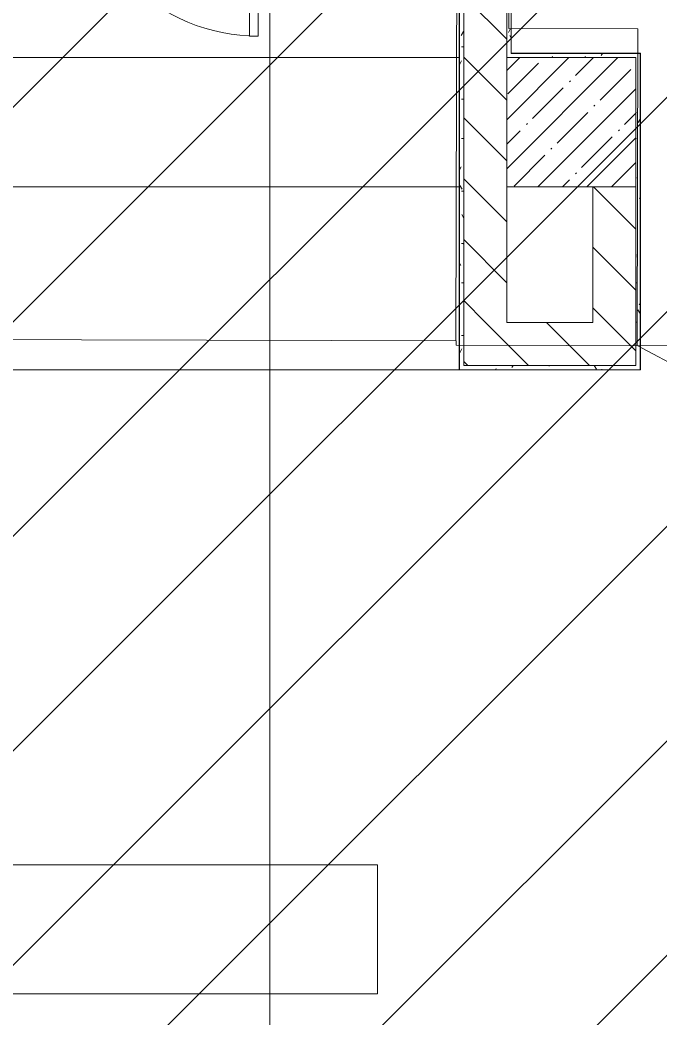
# Model space of a CAD drawing. Header units: millimetres. Extents: x -1113 to 415037, y -3642 to 354837.
# Drawn here: x 6914 to 9886, y 17602 to 22239 of the extents above; entities that cross this region are included whole.
import ezdxf

# ---------------------------------------------------------------- set-up
doc = ezdxf.new("R2010")
doc.units = ezdxf.units.MM
doc.linetypes.add('Штрих короткий', pattern=[600, 300, -300])
for name, color, linetype, lineweight in [('0) строит. леса', 20, 'Continuous', 30), ('A-AREA-BNDY', 7, 'Continuous', 5), ('A-DOOR-2', 7, 'Continuous', 5), ('A-DOOR-FRAM-2', 7, 'Continuous', 5), ('A-FLOR', 7, 'Continuous', 9), ('A-WALL', 7, 'Continuous', 5), ('I-WALL', 7, 'Continuous', 5), ('S-COLS', 7, 'Continuous', 9), ('S-COLS-1', 7, 'Continuous', 5), ('Оси', 7, 'Continuous', 9)]:
    doc.layers.add(name, color=color, linetype=linetype, lineweight=lineweight)
for name, color, linetype, lineweight, true_color in [('A-DOOR-1', 7, 'Continuous', 5, 0xc0c0c0), ('A-DOOR-FRAM-1', 7, 'Continuous', 5, 0xc0c0c0), ('A-WALL-1', 9, 'Continuous', 5, 0x808080), ('A-WALL-FNSH-1', 9, 'Continuous', 5, 0x808080)]:
    doc.layers.add(name, color=color, linetype=linetype, lineweight=lineweight, true_color=true_color)
pattern_1 = [(135, (64.7, -136.06), (-141.4214, -141.4214), [])]
pattern_2 = [(0, (64.7, -136.06), (243.84, 60.96), [20.117, -162.763, 20.117, -162.763, -975.36]), (0, (64.7, -136.06), (243.84, 60.96), [-365.76, 20.117, -345.643, 20.117, -162.763, -426.72]), (0, (64.7, -136.06), (243.84, 60.96), [-914.4, 20.117, -101.803, 20.117, -284.683]), (120, (156.14, -105.58), (-174.71291, 180.69163), [20.117, -162.763, 20.117, -162.763, -975.36]), (120, (156.14, -105.58), (-174.71291, 180.69163), [-365.76, 20.117, -345.643, 20.117, -162.763, -426.72]), (120, (156.14, -105.58), (-174.71291, 180.69163), [-914.4, 20.117, -101.803, 20.117, -284.683]), (240, (186.62, 16.34), (-69.12709, -241.65163), [20.117, -162.763, 20.117, -162.763, -975.36]), (240, (186.62, 16.34), (-69.12709, -241.65163), [-365.76, 20.117, -345.643, 20.117, -162.763, -426.72]), (240, (186.62, 16.34), (-69.12709, -241.65163), [-914.4, 20.117, -101.803, 20.117, -284.683])]

# ---------------------------------------------------------------- blocks, each defined once
blk = doc.blocks.new('110_Дверь_СКБ_1Ст_Внутренняя1 - Д-8т 950x2100h_СУ-31746493-Объем проектирования 1 этажа')
at = {"layer": 'A-DOOR-2'}
h = blk.add_hatch(dxfattribs=at)
h.set_pattern_fill('FP_35', color=256, style=0, pattern_type=2)
h.set_pattern_definition([(135, (1826.41, 104.685), (-14.14214, -14.14214), []), (225, (1826.41, 104.685), (14.14214, -14.14214), [])])
h.paths.add_polyline_path([(462.5, 40), (462.5, -40), (487.5, -40), (487.5, 40)])
at = {"layer": 'A-DOOR-FRAM-2'}
h = blk.add_hatch(dxfattribs=at)
h.set_pattern_fill('FP_36', color=256, style=0, pattern_type=2)
h.set_pattern_definition([(45, (-296.384, 104.685), (-14.1421, 14.1421), []), (135, (-296.384, 104.685), (-14.1421, -14.1421), [])])
h.paths.add_polyline_path([(-437.5, 40), (-462.5, 40), (-462.5, -40), (-437.5, -39.2)])
at = {"layer": 'A-DOOR-1'}
for p, q in [((-412.5, 890), (-412.5, 40)), ((-372.5, 890), (-412.5, 890)), ((-372.5, 40), (-372.5, 890)), ((-412.5, 40), (-372.5, 40))]:
    blk.add_line(p, q, dxfattribs=at)
blk.add_arc((-412.5, 40), 850, 360, 90, dxfattribs=at)
at = {"layer": 'A-DOOR-FRAM-1'}
for p, q in [((-437.5, 40), (-462.5, 40)), ((-462.5, 40), (-462.5, -40)), ((-412.5, 40), (-437.5, 40)), ((-437.5, 40), (-437.5, -40)), ((-437.5, -40), (-437.5, 40)), ((-412.5, 0), (-412.5, 40)), ((-402.5, 0), (-412.5, 0)), ((-402.5, -40), (-402.5, 0)), ((437.5, 0), (427.5, 0)), ((427.5, 0), (427.5, -40)), ((437.5, 40), (437.5, 0)), ((462.5, 40), (437.5, 40)), ((462.5, -40), (462.5, 40)), ((487.5, 40), (462.5, 40)), ((462.5, 40), (462.5, -40)), ((487.5, -40), (487.5, 40)), ((-422.5, -40), (-492.5, -40)), ((-492.5, -40), (-492.5, -48)), ((-462.5, -40), (-437.5, -40)), ((-422.5, -39), (-437.5, -39)), ((-437.5, -39), (-437.5, -40)), ((-437.5, -40), (-402.5, -40)), ((-437.5, -40), (-422.5, -40)), ((-422.5, -40), (-422.5, -39)), ((-422.5, -48), (-422.5, -40)), ((427.5, -40), (462.5, -40)), ((462.5, -39), (447.5, -39)), ((447.5, -39), (447.5, -40)), ((447.5, -40), (462.5, -40)), ((517.5, -40), (447.5, -40)), ((447.5, -40), (447.5, -48)), ((462.5, -40), (462.5, -39)), ((462.5, -40), (487.5, -40)), ((517.5, -48), (517.5, -40)), ((-492.5, -48), (-422.5, -48)), ((447.5, -48), (517.5, -48))]:
    blk.add_line(p, q, dxfattribs=at)
blk = doc.blocks.new('BSC_Колонна _Прямоугольная - 600х600-23998051-Объем проектирования 1 этажа')
at = {"layer": 'S-COLS-1'}
h = blk.add_hatch(dxfattribs=at)
h.set_pattern_fill('FP_178', color=256, style=0, pattern_type=2)
h.set_pattern_definition([(45, (-9410, -21900), (-114.0493, 114.0493), []), (45, (-9295.95, -21900), (-114.0493, 114.0493), [201.613, -40.323, 6.706, -33.617])])
h.paths.add_polyline_path([(2.1, -300), (300, -300), (300, 300), (-300, 300), (-300, -300), (-229.4, -300)])
for p, q in [((300, 300), (-300, 300)), ((-300, 300), (-300, -300)), ((300, -300), (300, 300)), ((-300, -300), (300, -300))]:
    blk.add_line(p, q, dxfattribs=at)

msp = doc.modelspace()

# ---------------------------------------------------------------- hatches: boundary and pattern name
at = {"layer": '0) строит. леса', "linetype": 'Штрих короткий', "ltscale": 0.5}
h = msp.add_hatch(dxfattribs=at)
h.set_pattern_fill('ANSI31', color=256, scale=222)
h.paths.add_polyline_path([(12251.3, 25505.4), (5401.8, 25505.4), (5401.8, 15474.4), (12251.3, 15474.4)])
at = {"layer": 'I-WALL'}
h = msp.add_hatch(dxfattribs=at)
h.set_pattern_fill('FP_191', color=256, style=0, pattern_type=2)
h.set_pattern_definition(pattern_2)
h.paths.add_polyline_path([(9174.7, 22063.9), (9194.7, 22063.9), (9194.7, 22083.9)])
h.paths.add_polyline_path([(9174.7, 22063.9), (9194.7, 22084.9), (9194.7, 24162.9), (9174.7, 24162.9), (9174.7, 22083.9)])
h = msp.add_hatch(dxfattribs=at)
h.set_pattern_fill('FP_23', color=256, style=0, pattern_type=2)
h.set_pattern_definition(pattern_1)
h.paths.add_polyline_path([(8974.7, 20833.9), (9174.7, 20833.9), (9174.7, 23013.9), (8974.7, 23013.9), (8974.7, 20844.8)])
h = msp.add_hatch(dxfattribs=at)
h.set_pattern_fill('FP_191', color=256, style=0, pattern_type=2)
h.set_pattern_definition(pattern_2)
h.paths.add_polyline_path([(8954.7, 20613.9), (8974.7, 20613.9), (8974.7, 22993.9), (8954.7, 22993.9), (8954.7, 20633.9)])
h = msp.add_hatch(dxfattribs=at)
h.set_pattern_fill('FP_191', color=256, style=0, pattern_type=2)
h.set_pattern_definition(pattern_2)
h.paths.add_polyline_path([(9194.7, 22063.9), (9774.7, 22063.9), (9774.4, 22083.9), (9195.7, 22083.9)])
h = msp.add_hatch(dxfattribs=at)
h.set_pattern_fill('FP_191', color=256, style=0, pattern_type=2)
h.set_pattern_definition(pattern_2)
h.paths.add_polyline_path([(9794.7, 20633.9), (9794.7, 22083.9), (9774.7, 22083.9), (9774.7, 20633.9)])
h = msp.add_hatch(dxfattribs=at)
h.set_pattern_fill('FP_23', color=256, style=0, pattern_type=2)
h.set_pattern_definition(pattern_1)
h.paths.add_polyline_path([(9574.7, 20833.9), (9774.7, 20833.9), (9774.7, 21463.9), (9574.7, 21463.9), (9574.7, 21056.3)])
h = msp.add_hatch(dxfattribs=at)
h.set_pattern_fill('FP_23', color=256, style=0, pattern_type=2)
h.set_pattern_definition(pattern_1)
h.paths.add_polyline_path([(9767.6, 20633.9), (9774.7, 20633.9), (9774.7, 20833.9), (8974.7, 20833.9), (8974.7, 20633.9), (9174.7, 20633.9)])
h = msp.add_hatch(dxfattribs=at)
h.set_pattern_fill('FP_191', color=256, style=0, pattern_type=2)
h.set_pattern_definition(pattern_2)
h.paths.add_polyline_path([(8974.7, 20613.9), (9794.7, 20613.9), (9794.7, 20633.9), (8974.7, 20633.9)])

# ---------------------------------------------------------------- linework, layer by layer
at = {"layer": 'A-AREA-BNDY', "flags": 128}
for points in [[(13524.9, 27117.8), (9795.7, 27126.6), (9794.1, 26455.6), (9152.1, 26457.1), (9153.7, 27128.1), (4745.7, 27138.4), (4744.1, 26467.4), (4123.1, 26468.9), (4121.5, 25760.9), (9792.4, 25747.6), (9789, 24275.6), (9189, 24277), (9184.1, 22199), (9784.1, 22197.6), (9780.7, 20726.1), (10002, 20608.7)], [(9962.2, 20725.1), (8939.2, 20727.5), (8939.2, 20748.5), (6619.7, 20754), (6619.6, 20726), (6607.3, 15477.5)]]:
    msp.add_lwpolyline(points, dxfattribs=at)
msp.add_lwpolyline([(4112, 21709.9), (3923.1, 21710.3), (3920.8, 20760.3), (6619.7, 20754), (8938.7, 20748.5), (8944.2, 23097.5), (6324.2, 23103.7), (6329.8, 25493.7), (4120.8, 25498.9), (4113.1, 22210.9), (4734.1, 22209.4), (4732.6, 21567.4), (4111.6, 21568.9)], close=True, dxfattribs=at)
at = {"layer": 'A-FLOR'}
for p, q in [((9194.7, 22084.9), (9194.7, 24162.9)), ((8954.7, 22993.9), (8954.7, 20613.9)), ((9794.7, 22083.9), (9195.7, 22083.9)), ((9794.7, 20613.9), (9794.7, 22083.9)), ((4744.7, 22063.9), (8954.7, 22063.9)), ((8954.7, 21463.9), (4744.7, 21463.9)), ((6824.7, 20613.9), (9794.7, 20613.9)), ((6824.7, 18313.9), (8574.7, 18313.9)), ((8574.7, 18313.9), (8574.7, 17713.9)), ((8574.7, 17713.9), (6824.7, 17713.9))]:
    msp.add_line(p, q, dxfattribs=at)
at = {"layer": 'A-WALL'}
for p, q in [((9174.7, 24183.9), (9174.7, 22063.9)), ((9194.7, 22083.9), (9194.7, 22084.9)), ((9195.7, 22083.9), (9194.7, 22083.9))]:
    msp.add_line(p, q, dxfattribs=at)
at = {"layer": 'A-WALL-1'}
for p, q in [((8974.7, 20633.9), (8974.7, 24383.9)), ((9174.7, 20833.9), (9174.7, 21463.9)), ((9574.7, 21463.9), (9574.7, 20833.9)), ((9774.7, 20633.9), (9774.7, 21463.9)), ((9574.7, 20833.9), (9174.7, 20833.9)), ((8974.7, 20633.9), (9774.7, 20633.9))]:
    msp.add_line(p, q, dxfattribs=at)
at = {"layer": 'A-WALL-FNSH-1'}
for p, q in [((9195.7, 22083.9), (9195.7, 24163.9)), ((8953.7, 22982.9), (8953.7, 20612.9)), ((9795.7, 22084.9), (9194.7, 22084.9)), ((9795.7, 20612.9), (9795.7, 22084.9)), ((8953.7, 20612.9), (9795.7, 20612.9))]:
    msp.add_line(p, q, dxfattribs=at)
at = {"layer": 'Оси'}
msp.add_lwpolyline([(8074.7, -2042.3), (8074.7, 2957.7), (8074.7, 22262), (8074.7, 27262)], dxfattribs=at)

# ---------------------------------------------------------------- block references
at = {"layer": 'A-DOOR-1', "rotation": 180}
msp.add_blockref('110_Дверь_СКБ_1Ст_Внутренняя1 - Д-8т 950x2100h_СУ-31746493-Объем проектирования 1 этажа', (7607.2, 23053.9), dxfattribs=at)
at = {"layer": 'S-COLS'}
msp.add_blockref('BSC_Колонна _Прямоугольная - 600х600-23998051-Объем проектирования 1 этажа', (9474.7, 21763.9), dxfattribs=at)

doc.saveas('drawing.dxf')
